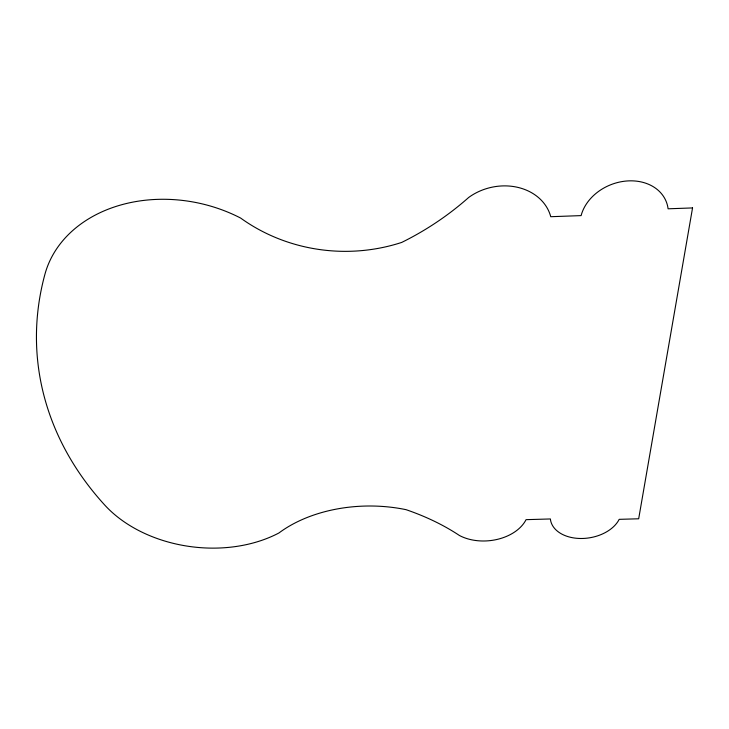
<?xml version="1.0" encoding="UTF-8"?>
<svg xmlns="http://www.w3.org/2000/svg" width="729" height="729" viewBox="0 0 729 729"><rect width="100%" height="100%" fill="white"/><g stroke="black" fill="none" stroke-linecap="round" stroke-linejoin="round"><path stroke-width="1.09" d="M692.55 207.929L638.677 518.784L619.185 519.34A35.767 23.975 -9.3 0 1 580.876 538.494A35.767 23.975 -9.3 0 1 550.377 518.957L526.056 519.659A42.072 28.85 -5.7 0 1 459.443 535.496A207.865 130.081 1.4 0 0 406.089 509.68A119.629 77.912 -0.6 0 0 278.934 532.972A119.957 85.111 6.9 0 1 104.63 504.942A383.39 298.061 -4.2 0 1 44.861 274.514A135.239 106.243 11.9 0 1 240.661 218.08A169.657 156.735 1.4 0 0 401.734 242.411A339.167 318.773 41.4 0 0 468.729 197.431A52.032 43.284 -13.4 0 1 550.75 216.704L581.104 215.611A45.253 36.14 -21.3 0 1 626.803 180.992A45.253 36.14 -21.3 0 1 668.092 208.804L692.55 207.929"/></g></svg>
